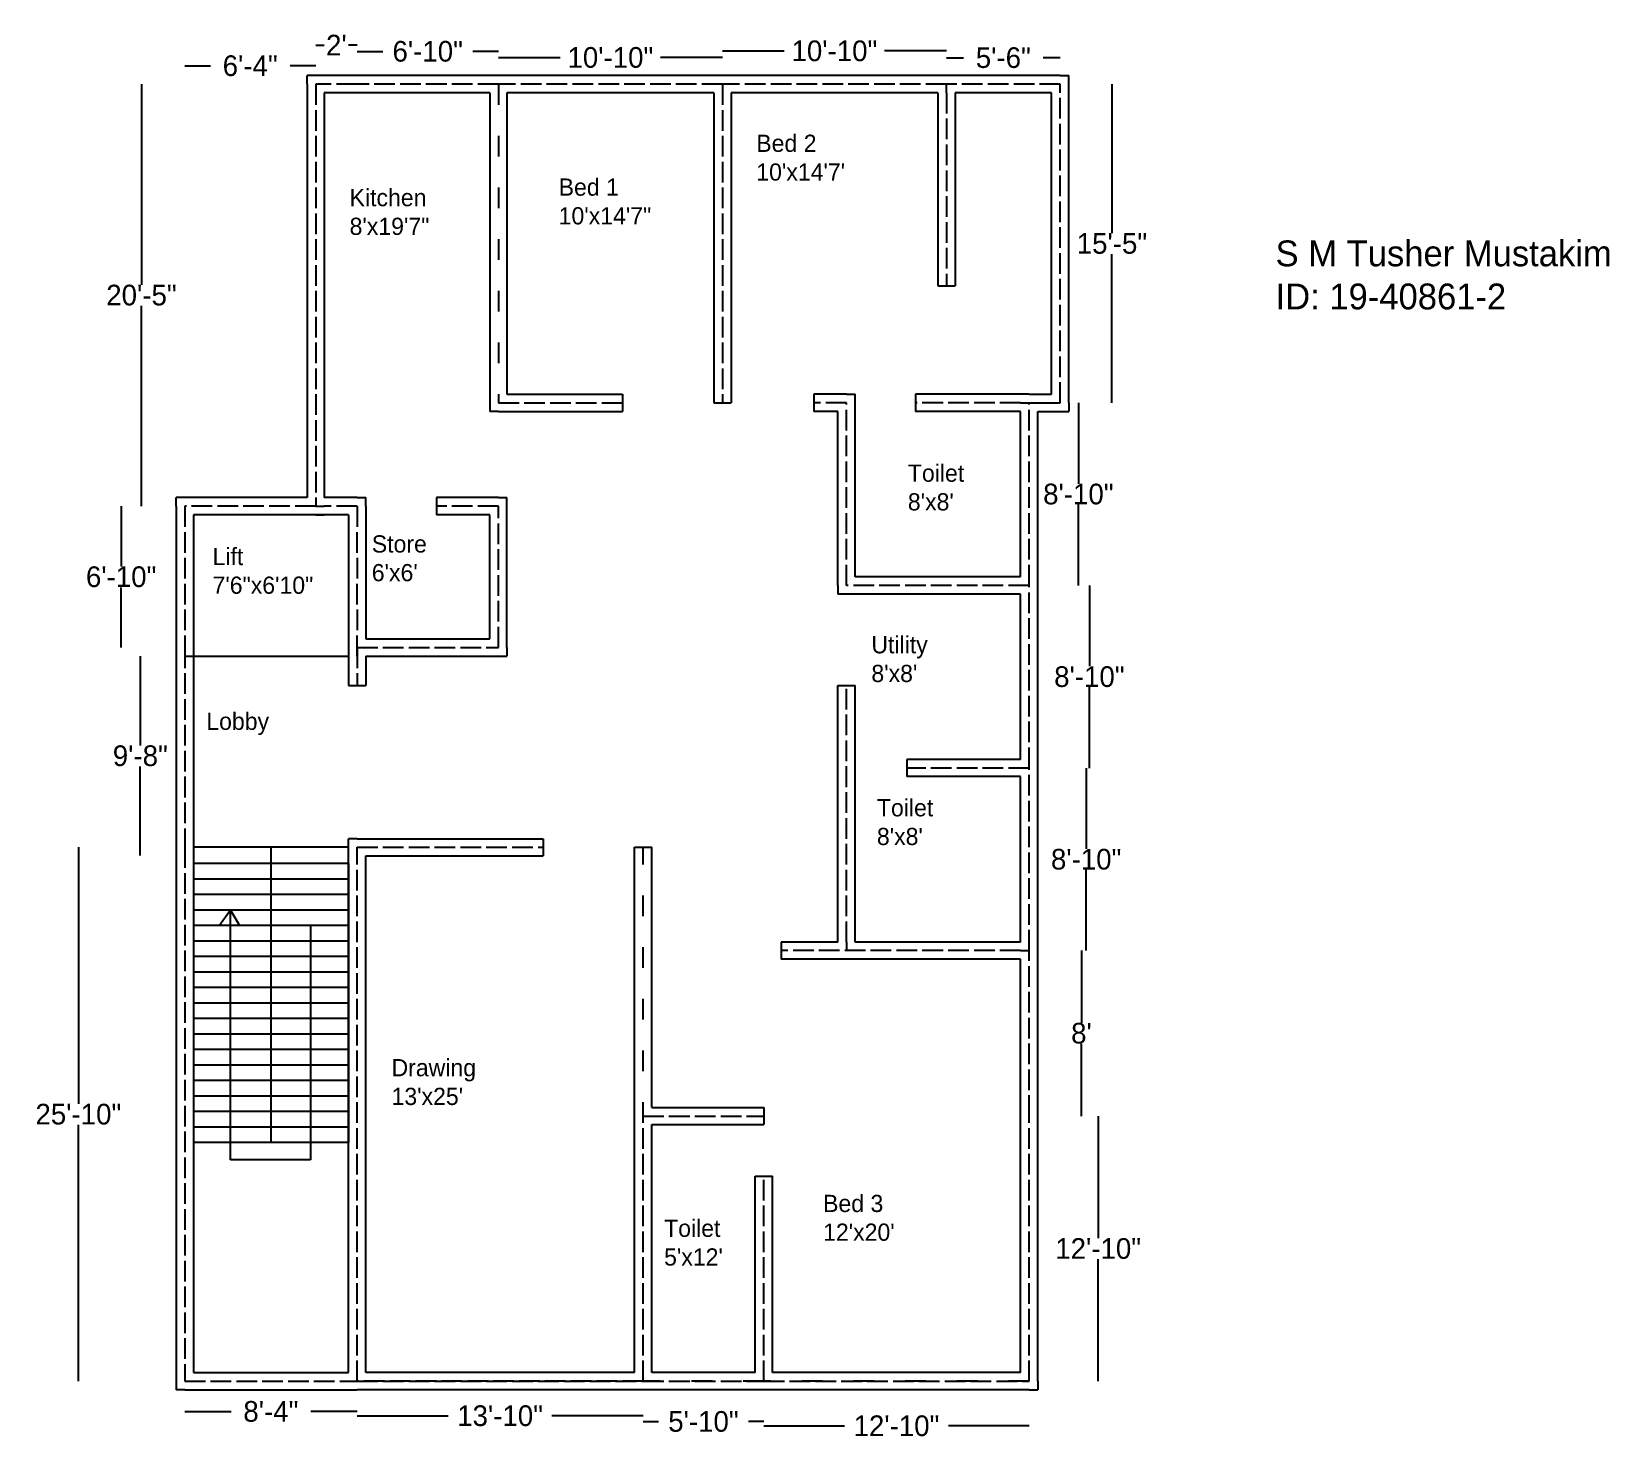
# Model space of a CAD drawing. Header units: feet. Extents: x 10 to 926, y 9 to 826.
import ezdxf

# ---------------------------------------------------------------- set-up
doc = ezdxf.new("R2010")
doc.units = ezdxf.units.FT
doc.header["$MEASUREMENT"] = 0
doc.linetypes.add('ACAD_ISO02W100', pattern=[15, 12, -3])
doc.linetypes.add('ACAD_ISO03W100', pattern=[30, 12, -18])
doc.dimstyles.new('LabSix', dxfattribs={"dimtxt": 12, "dimasz": 0.18, "dimexe": 0.18, "dimexo": 0.0625, "dimgap": 0.09, "dimtad": 0, "dimtih": 1, "dimtoh": 1, "dimdec": 0, "dimzin": 0, "dimdsep": 46, "dimlunit": 3, "dimtxsty": 'Standard', "dimblk": 'NONE', "dimcen": 0.09, "dimse1": 1, "dimse2": 1, "dimadec": 0, "dimazin": 0, "dimtfac": 1, "dimtdec": 0, "dimtofl": 0, "dimtmove": 0, "dimatfit": 3, "dimfxl": 1, "dimtolj": 1, "dimtzin": 0, "dimarcsym": 0})

# ---------------------------------------------------------------- blocks, each defined once
blk = doc.blocks.new('*D2')
at = {"color": 0, "lineweight": -2}
for p, q in [((98.95, 25.23), (125.86, 25.23)), ((198.95, 25.23), (172.04, 25.23))]:
    blk.add_line(p, q, dxfattribs=at)
at = {"layer": 'Defpoints', "color": 0}
for p in [(98.95, 42.8), (198.95, 42.8), (198.95, 25.23)]:
    blk.add_point(p, dxfattribs=at)
at = {"color": 0, "insert": (148.95, 25.23), "char_height": 12, "attachment_point": 5}
blk.add_mtext('\\A1;8\'-4"', dxfattribs=at)
blk = doc.blocks.new('_None')
blk = doc.blocks.new('*D3')
at = {"color": 0, "lineweight": -2}
for p, q in [((198.95, 22.73), (251.86, 22.73)), ((364.95, 22.73), (312.04, 22.73))]:
    blk.add_line(p, q, dxfattribs=at)
at = {"layer": 'Defpoints', "color": 0}
for p in [(198.95, 42.8), (364.95, 42.8), (364.95, 22.73)]:
    blk.add_point(p, dxfattribs=at)
at = {"color": 0, "insert": (281.95, 22.73), "char_height": 12, "attachment_point": 5}
blk.add_mtext('\\A1;13\'-10"', dxfattribs=at)
blk = doc.blocks.new('*D4')
at = {"color": 0, "lineweight": -2}
for p, q in [((364.95, 19.4), (373.86, 19.4)), ((434.95, 19.4), (426.04, 19.4))]:
    blk.add_line(p, q, dxfattribs=at)
at = {"layer": 'Defpoints', "color": 0}
for p in [(364.95, 42.8), (434.95, 42.8), (434.95, 19.4)]:
    blk.add_point(p, dxfattribs=at)
at = {"color": 0, "insert": (399.95, 19.4), "char_height": 12, "attachment_point": 5}
blk.add_mtext('\\A1;5\'-10"', dxfattribs=at)
blk = doc.blocks.new('*D5')
at = {"color": 0, "lineweight": -2}
for p, q in [((434.95, 16.89), (481.86, 16.89)), ((588.95, 16.89), (542.04, 16.89))]:
    blk.add_line(p, q, dxfattribs=at)
at = {"layer": 'Defpoints', "color": 0}
for p in [(434.95, 42.8), (588.95, 42.8), (588.95, 16.89)]:
    blk.add_point(p, dxfattribs=at)
at = {"color": 0, "insert": (511.95, 16.89), "char_height": 12, "attachment_point": 5}
blk.add_mtext('\\A1;12\'-10"', dxfattribs=at)
blk = doc.blocks.new('*D6')
at = {"color": 0, "lineweight": -2}
for p, q in [((628.98, 196.8), (628.98, 125.89)), ((628.98, 42.8), (628.98, 113.71))]:
    blk.add_line(p, q, dxfattribs=at)
at = {"layer": 'Defpoints', "color": 0}
for p in [(588.95, 196.8), (628.98, 196.8), (588.95, 42.8)]:
    blk.add_point(p, dxfattribs=at)
at = {"color": 0, "insert": (628.98, 119.8), "char_height": 12, "attachment_point": 5}
blk.add_mtext('\\A1;12\'-10"', dxfattribs=at)
blk = doc.blocks.new('*D7')
at = {"color": 0, "lineweight": -2}
for p, q in [((619.28, 292.8), (619.28, 250.89)), ((619.28, 196.8), (619.28, 238.71))]:
    blk.add_line(p, q, dxfattribs=at)
at = {"layer": 'Defpoints', "color": 0}
for p in [(588.95, 292.8), (619.28, 292.8), (588.95, 196.8)]:
    blk.add_point(p, dxfattribs=at)
at = {"color": 0, "insert": (619.28, 244.8), "char_height": 12, "attachment_point": 5}
blk.add_mtext("\\A1;8'", dxfattribs=at)
blk = doc.blocks.new('*D8')
at = {"color": 0, "lineweight": -2}
for p, q in [((622.02, 398.8), (622.02, 351.89)), ((622.02, 292.8), (622.02, 339.71))]:
    blk.add_line(p, q, dxfattribs=at)
at = {"layer": 'Defpoints', "color": 0}
for p in [(588.95, 398.8), (622.02, 398.8), (588.95, 292.8)]:
    blk.add_point(p, dxfattribs=at)
at = {"color": 0, "insert": (622.02, 345.8), "char_height": 12, "attachment_point": 5}
blk.add_mtext('\\A1;8\'-10"', dxfattribs=at)
blk = doc.blocks.new('*D9')
at = {"color": 0, "lineweight": -2}
for p, q in [((623.88, 504.8), (623.88, 457.89)), ((623.88, 398.8), (623.88, 445.71))]:
    blk.add_line(p, q, dxfattribs=at)
at = {"layer": 'Defpoints', "color": 0}
for p in [(588.95, 504.8), (623.88, 504.8), (588.95, 398.8)]:
    blk.add_point(p, dxfattribs=at)
at = {"color": 0, "insert": (623.88, 451.8), "char_height": 12, "attachment_point": 5}
blk.add_mtext('\\A1;8\'-10"', dxfattribs=at)
blk = doc.blocks.new('*D10')
at = {"color": 0, "lineweight": -2}
for p, q in [((617.5, 610.8), (617.5, 563.89)), ((617.5, 504.8), (617.5, 551.71))]:
    blk.add_line(p, q, dxfattribs=at)
at = {"layer": 'Defpoints', "color": 0}
for p in [(588.95, 610.8), (617.5, 610.8), (588.95, 504.8)]:
    blk.add_point(p, dxfattribs=at)
at = {"color": 0, "insert": (617.5, 557.8), "char_height": 12, "attachment_point": 5}
blk.add_mtext('\\A1;8\'-10"', dxfattribs=at)
blk = doc.blocks.new('*D11')
at = {"color": 0, "lineweight": -2}
for p, q in [((636.99, 795.8), (636.99, 709.39)), ((636.99, 610.8), (636.99, 697.21))]:
    blk.add_line(p, q, dxfattribs=at)
at = {"layer": 'Defpoints', "color": 0}
for p in [(606.95, 795.8), (636.99, 795.8), (606.95, 610.8)]:
    blk.add_point(p, dxfattribs=at)
at = {"color": 0, "insert": (636.99, 703.3), "char_height": 12, "attachment_point": 5}
blk.add_mtext('\\A1;15\'-5"', dxfattribs=at)
blk = doc.blocks.new('*D12')
at = {"color": 0, "lineweight": -2}
for p, q in [((540.95, 811.16), (550.86, 811.16)), ((606.95, 811.16), (597.04, 811.16))]:
    blk.add_line(p, q, dxfattribs=at)
at = {"layer": 'Defpoints', "color": 0}
for p in [(540.95, 811.16), (540.95, 795.8), (606.95, 795.8)]:
    blk.add_point(p, dxfattribs=at)
at = {"color": 0, "insert": (573.95, 811.16), "char_height": 12, "attachment_point": 5}
blk.add_mtext('\\A1;5\'-6"', dxfattribs=at)
blk = doc.blocks.new('*D13')
at = {"color": 0, "lineweight": -2}
for p, q in [((410.95, 815.1), (446.86, 815.1)), ((540.95, 815.1), (505.04, 815.1))]:
    blk.add_line(p, q, dxfattribs=at)
at = {"layer": 'Defpoints', "color": 0}
for p in [(410.95, 815.1), (410.95, 795.8), (540.95, 795.8)]:
    blk.add_point(p, dxfattribs=at)
at = {"color": 0, "insert": (475.95, 815.1), "char_height": 12, "attachment_point": 5}
blk.add_mtext('\\A1;10\'-10"', dxfattribs=at)
blk = doc.blocks.new('*D14')
at = {"color": 0, "lineweight": -2}
for p, q in [((280.95, 811.27), (316.86, 811.27)), ((410.95, 811.27), (375.04, 811.27))]:
    blk.add_line(p, q, dxfattribs=at)
at = {"layer": 'Defpoints', "color": 0}
for p in [(280.95, 811.27), (280.95, 795.8), (410.95, 795.8)]:
    blk.add_point(p, dxfattribs=at)
at = {"color": 0, "insert": (345.95, 811.27), "char_height": 12, "attachment_point": 5}
blk.add_mtext('\\A1;10\'-10"', dxfattribs=at)
blk = doc.blocks.new('*D15')
at = {"color": 0, "lineweight": -2}
for p, q in [((198.95, 814.83), (213.86, 814.83)), ((280.95, 814.83), (266.04, 814.83))]:
    blk.add_line(p, q, dxfattribs=at)
at = {"layer": 'Defpoints', "color": 0}
for p in [(198.95, 814.83), (198.95, 795.8), (280.95, 795.8)]:
    blk.add_point(p, dxfattribs=at)
at = {"color": 0, "insert": (239.95, 814.83), "char_height": 12, "attachment_point": 5}
blk.add_mtext('\\A1;6\'-10"', dxfattribs=at)
blk = doc.blocks.new('*D16')
at = {"color": 0, "lineweight": -2}
for p, q in [((174.95, 818.5), (179.86, 818.5)), ((198.95, 818.5), (194.04, 818.5))]:
    blk.add_line(p, q, dxfattribs=at)
at = {"layer": 'Defpoints', "color": 0}
for p in [(174.95, 818.5), (174.95, 795.8), (198.95, 795.8)]:
    blk.add_point(p, dxfattribs=at)
at = {"color": 0, "insert": (186.95, 818.5), "char_height": 12, "attachment_point": 5}
blk.add_mtext("\\A1;2'", dxfattribs=at)
blk = doc.blocks.new('*D17')
at = {"color": 0, "lineweight": -2}
for p, q in [((98.95, 806.48), (113.86, 806.48)), ((174.95, 806.48), (160.04, 806.48))]:
    blk.add_line(p, q, dxfattribs=at)
at = {"layer": 'Defpoints', "color": 0}
for p in [(98.95, 806.48), (98.95, 550.8), (174.95, 550.8)]:
    blk.add_point(p, dxfattribs=at)
at = {"color": 0, "insert": (136.95, 806.48), "char_height": 12, "attachment_point": 5}
blk.add_mtext('\\A1;6\'-4"', dxfattribs=at)
blk = doc.blocks.new('*D18')
at = {"color": 0, "lineweight": -2}
for p, q in [((73.86, 795.8), (73.86, 679.39)), ((73.86, 550.8), (73.86, 667.21))]:
    blk.add_line(p, q, dxfattribs=at)
at = {"layer": 'Defpoints', "color": 0}
for p in [(73.86, 795.8), (174.95, 795.8), (174.95, 550.8)]:
    blk.add_point(p, dxfattribs=at)
at = {"color": 0, "insert": (73.86, 673.3), "char_height": 12, "attachment_point": 5}
blk.add_mtext('\\A1;20\'-5"', dxfattribs=at)
blk = doc.blocks.new('*D19')
at = {"color": 0, "lineweight": -2}
for p, q in [((62.07, 550.8), (62.07, 515.89)), ((62.07, 468.8), (62.07, 503.71))]:
    blk.add_line(p, q, dxfattribs=at)
at = {"layer": 'Defpoints', "color": 0}
for p in [(98.95, 550.8), (62.07, 468.8), (98.95, 468.8)]:
    blk.add_point(p, dxfattribs=at)
at = {"color": 0, "insert": (62.07, 509.8), "char_height": 12, "attachment_point": 5}
blk.add_mtext('\\A1;6\'-10"', dxfattribs=at)
blk = doc.blocks.new('*D20')
at = {"color": 0, "lineweight": -2}
for p, q in [((73.19, 463.8), (73.19, 411.97)), ((73.19, 347.96), (73.19, 399.79))]:
    blk.add_line(p, q, dxfattribs=at)
at = {"layer": 'Defpoints', "color": 0}
for p in [(98.95, 463.8), (73.19, 347.96), (98.95, 347.96)]:
    blk.add_point(p, dxfattribs=at)
at = {"color": 0, "insert": (73.19, 405.88), "char_height": 12, "attachment_point": 5}
blk.add_mtext('\\A1;9\'-8"', dxfattribs=at)
blk = doc.blocks.new('*D23')
at = {"color": 0, "lineweight": -2}
for p, q in [((37.24, 352.8), (37.24, 203.89)), ((37.24, 42.8), (37.24, 191.71))]:
    blk.add_line(p, q, dxfattribs=at)
at = {"layer": 'Defpoints', "color": 0}
for p in [(37.24, 352.8), (98.95, 352.8), (98.95, 42.8)]:
    blk.add_point(p, dxfattribs=at)
at = {"color": 0, "insert": (37.24, 197.8), "char_height": 12, "attachment_point": 5}
blk.add_mtext('\\A1;25\'-10"', dxfattribs=at)

msp = doc.modelspace()

# ---------------------------------------------------------------- linework, layer by layer
for p, q in [((169.95, 795.8), (169.95, 800.8)), ((174.95, 800.8), (169.95, 800.8)), ((198.95, 800.8), (174.95, 800.8)), ((280.95, 800.8), (198.95, 800.8)), ((410.95, 800.8), (280.95, 800.8)), ((540.95, 800.8), (410.95, 800.8)), ((606.95, 800.8), (540.95, 800.8)), ((606.95, 800.8), (611.95, 800.8)), ((611.95, 795.8), (611.95, 800.8)), ((169.95, 795.8), (169.95, 555.8)), ((198.95, 790.8), (179.95, 790.8)), ((179.95, 790.8), (179.95, 555.8)), ((275.95, 790.8), (198.95, 790.8)), ((275.95, 790.8), (275.95, 610.8)), ((405.95, 790.8), (285.95, 790.8)), ((285.95, 790.8), (285.95, 615.8)), ((405.95, 790.8), (405.95, 610.8)), ((535.95, 790.8), (415.95, 790.8)), ((415.95, 790.8), (415.95, 610.8)), ((535.95, 790.8), (535.95, 678.8)), ((540.95, 790.8), (540.95, 795.8)), ((601.95, 790.8), (545.95, 790.8)), ((545.95, 790.8), (545.95, 678.8)), ((601.95, 615.8), (601.95, 790.8)), ((611.95, 610.8), (611.95, 795.8)), ((535.95, 678.8), (545.95, 678.8)), ((285.95, 615.8), (352.95, 615.8)), ((352.95, 615.8), (352.95, 605.8)), ((482.95, 615.8), (463.95, 615.8)), ((463.95, 615.8), (463.95, 610.8)), ((482.95, 615.8), (487.95, 615.8)), ((487.95, 610.8), (487.95, 615.8)), ((588.95, 615.8), (522.95, 615.8)), ((522.95, 615.8), (522.95, 605.8)), ((588.95, 615.8), (583.95, 615.8)), ((588.95, 615.8), (601.95, 615.8)), ((275.95, 610.8), (275.95, 605.8)), ((280.95, 605.8), (275.95, 605.8)), ((280.95, 605.8), (352.95, 605.8)), ((405.95, 610.8), (415.95, 610.8)), ((463.95, 610.8), (463.95, 605.8)), ((477.95, 605.8), (463.95, 605.8)), ((477.95, 504.8), (477.95, 605.8)), ((477.95, 504.8), (477.95, 605.8)), ((487.95, 509.8), (487.95, 610.8)), ((583.95, 605.8), (522.95, 605.8)), ((583.95, 610.8), (588.95, 610.8)), ((583.95, 509.8), (583.95, 605.8)), ((588.95, 610.8), (606.95, 610.8)), ((593.95, 504.8), (593.95, 605.8)), ((593.95, 605.8), (606.95, 605.8)), ((606.95, 605.8), (611.95, 605.8)), ((611.95, 610.8), (611.95, 605.8)), ((93.95, 550.8), (93.95, 555.8)), ((98.95, 555.8), (93.95, 555.8)), ((93.95, 550.8), (93.95, 468.8)), ((169.95, 555.8), (98.95, 555.8)), ((174.95, 550.8), (179.95, 550.8)), ((198.95, 555.8), (179.95, 555.8)), ((198.95, 555.8), (203.95, 555.8)), ((203.95, 550.8), (203.95, 555.8)), ((203.95, 550.8), (203.95, 473.8)), ((280.95, 555.8), (244.95, 555.8)), ((244.95, 555.8), (244.95, 545.8)), ((280.95, 555.8), (285.95, 555.8)), ((285.95, 550.8), (285.95, 555.8)), ((285.95, 468.8), (285.95, 550.8)), ((174.95, 545.8), (103.95, 545.8)), ((103.95, 545.8), (103.95, 468.8)), ((174.95, 545.8), (179.95, 545.8)), ((193.95, 545.8), (174.95, 545.8)), ((193.95, 545.8), (193.95, 468.8)), ((275.95, 545.8), (244.95, 545.8)), ((275.95, 473.8), (275.95, 545.8)), ((477.95, 504.8), (477.95, 499.8)), ((583.95, 509.8), (487.95, 509.8)), ((593.95, 398.8), (593.95, 504.8)), ((482.95, 499.8), (477.95, 499.8)), ((583.95, 499.8), (482.95, 499.8)), ((583.95, 403.8), (583.95, 499.8)), ((93.95, 468.8), (93.95, 352.8)), ((103.95, 468.8), (103.95, 352.8)), ((193.95, 468.8), (193.95, 446.8)), ((203.95, 473.8), (275.95, 473.8)), ((285.95, 468.8), (285.95, 463.8)), ((98.95, 463.8), (193.95, 463.8)), ((203.95, 463.8), (280.95, 463.8)), ((203.95, 463.8), (203.95, 446.8)), ((280.95, 463.8), (285.95, 463.8)), ((193.95, 446.8), (203.95, 446.8)), ((477.95, 297.8), (477.95, 446.8)), ((477.95, 446.8), (487.95, 446.8)), ((487.95, 297.8), (487.95, 446.8)), ((583.95, 403.8), (517.95, 403.8)), ((517.95, 403.8), (517.95, 398.8)), ((517.95, 401.3), (517.95, 393.8)), ((583.95, 393.8), (517.95, 393.8)), ((583.95, 297.8), (583.95, 393.8)), ((593.95, 292.8), (593.95, 398.8)), ((193.95, 352.8), (193.95, 357.8)), ((198.95, 357.8), (193.95, 357.8)), ((198.95, 357.8), (306.95, 357.8)), ((306.95, 357.8), (306.95, 347.8)), ((93.95, 352.8), (93.95, 42.8)), ((103.95, 352.8), (103.95, 47.8)), ((193.95, 352.8), (103.95, 352.8)), ((148.95, 352.8), (148.95, 181.35)), ((193.95, 47.8), (193.95, 352.8)), ((359.95, 47.8), (359.95, 352.8)), ((359.95, 352.8), (369.95, 352.8)), ((369.95, 201.8), (369.95, 352.8)), ((193.95, 343.35), (103.95, 343.35)), ((193.95, 343.35), (193.95, 334.35)), ((203.95, 47.8), (203.95, 347.8)), ((203.95, 347.8), (306.95, 347.8)), ((193.95, 334.35), (103.95, 334.35)), ((193.95, 334.35), (193.95, 325.35)), ((193.95, 325.35), (103.95, 325.35)), ((193.95, 325.35), (193.95, 316.35)), ((193.95, 316.35), (103.95, 316.35)), ((125.5, 316.35), (119.21, 307.35)), ((125.5, 171.43), (125.5, 316.35)), ((125.5, 316.35), (130.73, 307.35)), ((193.95, 316.35), (193.95, 307.35)), ((193.95, 307.35), (103.95, 307.35)), ((172.01, 307.35), (172.01, 171.43)), ((193.95, 307.35), (193.95, 298.35)), ((193.95, 298.35), (103.95, 298.35)), ((193.95, 298.35), (193.95, 289.35)), ((444.95, 297.8), (444.95, 287.8)), ((477.95, 297.8), (444.95, 297.8)), ((482.95, 297.8), (482.95, 292.8)), ((583.95, 297.8), (487.95, 297.8)), ((193.95, 289.35), (103.95, 289.35)), ((193.95, 289.35), (193.95, 280.35)), ((583.95, 287.8), (444.95, 287.8)), ((583.95, 287.8), (444.95, 287.8)), ((583.95, 292.8), (588.95, 292.8)), ((583.95, 196.8), (583.95, 287.8)), ((593.95, 196.8), (593.95, 292.8)), ((193.95, 280.35), (103.95, 280.35)), ((193.95, 280.35), (193.95, 271.35)), ((193.95, 271.35), (103.95, 271.35)), ((193.95, 271.35), (193.95, 262.35)), ((193.95, 262.35), (103.95, 262.35)), ((193.95, 262.35), (193.95, 253.35)), ((193.95, 253.35), (103.95, 253.35)), ((193.95, 253.35), (193.95, 244.35)), ((193.95, 244.35), (103.95, 244.35)), ((193.95, 244.35), (193.95, 235.35)), ((193.95, 235.35), (103.95, 235.35)), ((193.95, 235.35), (193.95, 226.35)), ((193.95, 226.35), (103.95, 226.35)), ((193.95, 226.35), (193.95, 217.35)), ((193.95, 217.35), (103.95, 217.35)), ((193.95, 217.35), (193.95, 208.35)), ((193.95, 208.35), (103.95, 208.35)), ((193.95, 208.35), (193.95, 199.35)), ((369.95, 201.8), (434.95, 201.8)), ((434.95, 201.8), (434.95, 191.8)), ((193.95, 199.35), (103.95, 199.35)), ((193.95, 199.35), (193.95, 190.35)), ((583.95, 47.8), (583.95, 196.8)), ((593.95, 42.8), (593.95, 196.8)), ((193.95, 190.35), (103.95, 190.35)), ((193.95, 190.35), (193.95, 181.35)), ((369.95, 47.8), (369.95, 191.8)), ((369.95, 191.8), (434.95, 191.8)), ((193.95, 181.35), (103.95, 181.35)), ((172.01, 171.43), (125.5, 171.43)), ((429.95, 47.8), (429.95, 161.8)), ((429.95, 161.8), (439.95, 161.8)), ((439.95, 47.8), (439.95, 161.8)), ((103.95, 47.8), (193.95, 47.8)), ((359.95, 47.8), (203.95, 47.8)), ((429.95, 47.8), (369.95, 47.8)), ((583.95, 47.8), (439.95, 47.8)), ((93.95, 42.8), (93.95, 37.8)), ((98.95, 37.8), (93.95, 37.8)), ((98.95, 37.8), (198.95, 37.8)), ((364.95, 37.8), (198.95, 37.8)), ((434.95, 37.8), (364.95, 37.8)), ((588.95, 37.8), (434.95, 37.8)), ((588.95, 37.8), (593.95, 37.8)), ((593.95, 42.8), (593.95, 37.8))]:
    msp.add_line(p, q)
at = {"linetype": 'ACAD_ISO02W100'}
for p, q in [((198.95, 795.8), (174.95, 795.8)), ((174.95, 795.8), (174.95, 550.8)), ((280.95, 795.8), (198.95, 795.8)), ((410.95, 795.8), (280.95, 795.8)), ((540.95, 795.8), (410.95, 795.8)), ((410.95, 795.8), (410.95, 610.8)), ((606.95, 795.8), (540.95, 795.8)), ((540.95, 790.8), (540.95, 678.8)), ((606.95, 610.8), (606.95, 795.8)), ((280.95, 610.8), (352.95, 610.8)), ((482.95, 610.8), (463.95, 610.8)), ((482.95, 504.8), (482.95, 610.8)), ((583.95, 610.8), (522.95, 610.8)), ((588.95, 504.8), (588.95, 610.8)), ((174.95, 550.8), (98.95, 550.8)), ((98.95, 550.8), (98.95, 468.8)), ((198.95, 550.8), (179.95, 550.8)), ((280.95, 550.8), (244.95, 550.8)), ((280.95, 468.8), (280.95, 550.8)), ((588.95, 504.8), (482.95, 504.8)), ((588.95, 398.8), (588.95, 504.8)), ((98.95, 468.8), (98.95, 352.8)), ((198.95, 468.8), (280.95, 468.8)), ((198.95, 468.8), (198.95, 446.8)), ((482.95, 297.8), (482.95, 446.8)), ((588.95, 398.8), (517.95, 398.8)), ((588.95, 292.8), (588.95, 398.8)), ((588.95, 292.8), (588.95, 398.8)), ((588.95, 292.8), (588.95, 398.8)), ((98.95, 352.8), (98.95, 42.8)), ((198.95, 42.8), (198.95, 352.8)), ((198.95, 352.8), (306.95, 352.8)), ((583.95, 292.8), (444.95, 292.8)), ((588.95, 196.8), (588.95, 292.8)), ((588.95, 196.8), (588.95, 292.8)), ((364.95, 42.8), (364.95, 196.8)), ((364.95, 196.8), (434.95, 196.8)), ((588.95, 42.8), (588.95, 196.8)), ((434.95, 42.8), (434.95, 161.8)), ((98.95, 42.8), (198.95, 42.8)), ((198.95, 42.8), (364.95, 42.8)), ((364.95, 42.8), (198.95, 42.8)), ((364.95, 42.8), (434.95, 42.8)), ((434.95, 42.8), (588.95, 42.8))]:
    msp.add_line(p, q, dxfattribs=at)
at = {"linetype": 'ACAD_ISO03W100'}
for p, q in [((410.95, 795.8), (280.95, 795.8)), ((280.95, 795.8), (280.95, 610.8)), ((280.95, 795.8), (280.95, 610.8)), ((540.95, 795.8), (410.95, 795.8)), ((606.95, 795.8), (540.95, 795.8)), ((98.95, 550.8), (98.95, 463.8)), ((198.95, 463.8), (198.95, 550.8)), ((198.95, 550.8), (198.95, 468.8)), ((198.95, 550.8), (198.95, 468.8)), ((588.95, 398.8), (588.95, 504.8)), ((364.95, 42.8), (364.95, 352.8)), ((583.95, 292.8), (482.95, 292.8)), ((588.95, 42.8), (588.95, 196.8)), ((434.95, 42.8), (364.95, 42.8)), ((588.95, 42.8), (434.95, 42.8))]:
    msp.add_line(p, q, dxfattribs=at)

# ---------------------------------------------------------------- texts
at = {"char_height": 10, "attachment_point": 1}
for s, insert, width in [("Bed 2\\P10'x14'7'", (430.6, 766.5), 90.1072), ('Kitchen\\P8\'x19\'7"', (194.62, 734.97), 71.5923), ('Bed 1\\P10\'x14\'7"', (315.93, 741.08), 71.4259), ("Toilet\\P8'x8'", (518.55, 575.01), 58.5689), ("Store\\P6'x6'", (207.49, 533.91), 68.4593), ('Lift\\P7\'6"x6\'10"', (115.09, 526.63), 78.8543), ("Utility\\P8'x8'", (497.39, 475.4), 86.5537), ('Lobby', (111.47, 430.95), 85.37), ("Toilet\\P8'x8'", (500.59, 380.76), 83.3606), ("Drawing \\P13'x25'", (218.95, 229.86), 179.0239), ("Bed 3\\P12'x20'", (469.36, 151.04), 102.5217), ("Toilet\\P5'x12'", (377.11, 136.63), 46.3292)]:
    msp.add_mtext(s, dxfattribs=dict(at, insert=insert, width=width))
at = {"linetype": 'ACAD_ISO03W100', "insert": (731.92, 705.09), "char_height": 15, "width": 460.3719, "attachment_point": 1}
msp.add_mtext('S M Tusher Mustakim \\PID: 19-40861-2', dxfattribs=at)

# ---------------------------------------------------------------- dimensions: what is measured, and where the dimension line sits
for p1, p2, distance, picture, middle in [((198.95, 795.8), (174.95, 795.8), -22.7, '*D16', (186.95, 818.5)), ((280.95, 795.8), (198.95, 795.8), -19.03, '*D15', (239.95, 814.83)), ((410.95, 795.8), (280.95, 795.8), -15.47, '*D14', (345.95, 811.27)), ((540.95, 795.8), (410.95, 795.8), -19.3, '*D13', (475.95, 815.1)), ((606.95, 795.8), (540.95, 795.8), -15.35, '*D12', (573.95, 811.16)), ((174.95, 550.8), (98.95, 550.8), -255.68, '*D17', (136.95, 806.48)), ((174.95, 550.8), (174.95, 795.8), 101.09, '*D18', (73.86, 673.3)), ((606.95, 610.8), (606.95, 795.8), -30.04, '*D11', (636.99, 703.3)), ((588.95, 504.8), (588.95, 610.8), -28.55, '*D10', (617.5, 557.8)), ((98.95, 550.8), (98.95, 468.8), -36.87, '*D19', (62.07, 509.8)), ((588.95, 398.8), (588.95, 504.8), -34.94, '*D9', (623.88, 451.8)), ((98.95, 463.8), (98.95, 347.96), -25.76, '*D20', (73.19, 405.88)), ((588.95, 292.8), (588.95, 398.8), -33.07, '*D8', (622.02, 345.8)), ((98.95, 42.8), (98.95, 352.8), 61.7, '*D23', (37.24, 197.8)), ((588.95, 196.8), (588.95, 292.8), -30.33, '*D7', (619.28, 244.8)), ((588.95, 42.8), (588.95, 196.8), -40.03, '*D6', (628.98, 119.8)), ((98.95, 42.8), (198.95, 42.8), -17.57, '*D2', (148.95, 25.23)), ((198.95, 42.8), (364.95, 42.8), -20.07, '*D3', (281.95, 22.73)), ((364.95, 42.8), (434.95, 42.8), -23.4, '*D4', (399.95, 19.4)), ((434.95, 42.8), (588.95, 42.8), -25.91, '*D5', (511.95, 16.89))]:
    dim = msp.add_aligned_dim(p1=p1, p2=p2, distance=distance, dimstyle='LabSix')
    dim.commit()
    dim.dimension.update_dxf_attribs({"geometry": picture, "text_midpoint": middle})

doc.saveas('drawing.dxf')
